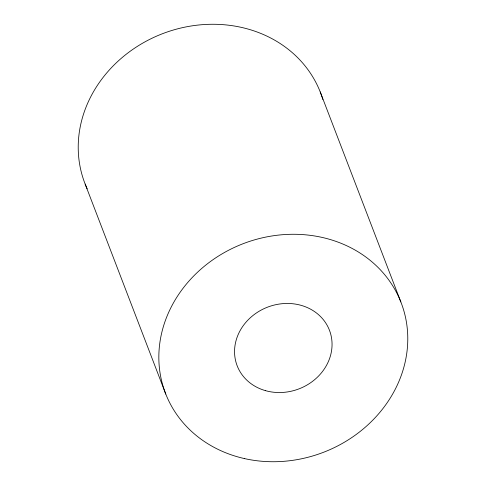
<?xml version="1.0" encoding="UTF-8"?>
<svg xmlns="http://www.w3.org/2000/svg" width="486" height="486" viewBox="0 0 486 486"><rect width="100%" height="100%" fill="white"/><g stroke="black" fill="none" stroke-linecap="round" stroke-linejoin="round"><path stroke-width="0.73" d="M320.219 91.921L400.835 301.921M85.165 184.079L165.781 394.079M87.164 188.787A126.239 111.774 -21 0 1 163.235 33.425A126.239 111.774 -21 0 1 322.868 99.521M244.288 458.547A126.239 111.774 -21 0 0 405.178 315.888A126.239 111.774 -21 0 0 200.451 269.572A126.239 111.774 -21 0 0 244.288 458.547M265.575 390.677A49.444 43.776 -21 0 0 331.501 337.727A49.444 43.776 -21 0 0 252.841 315.602A49.444 43.776 -21 0 0 265.575 390.677"/></g></svg>
